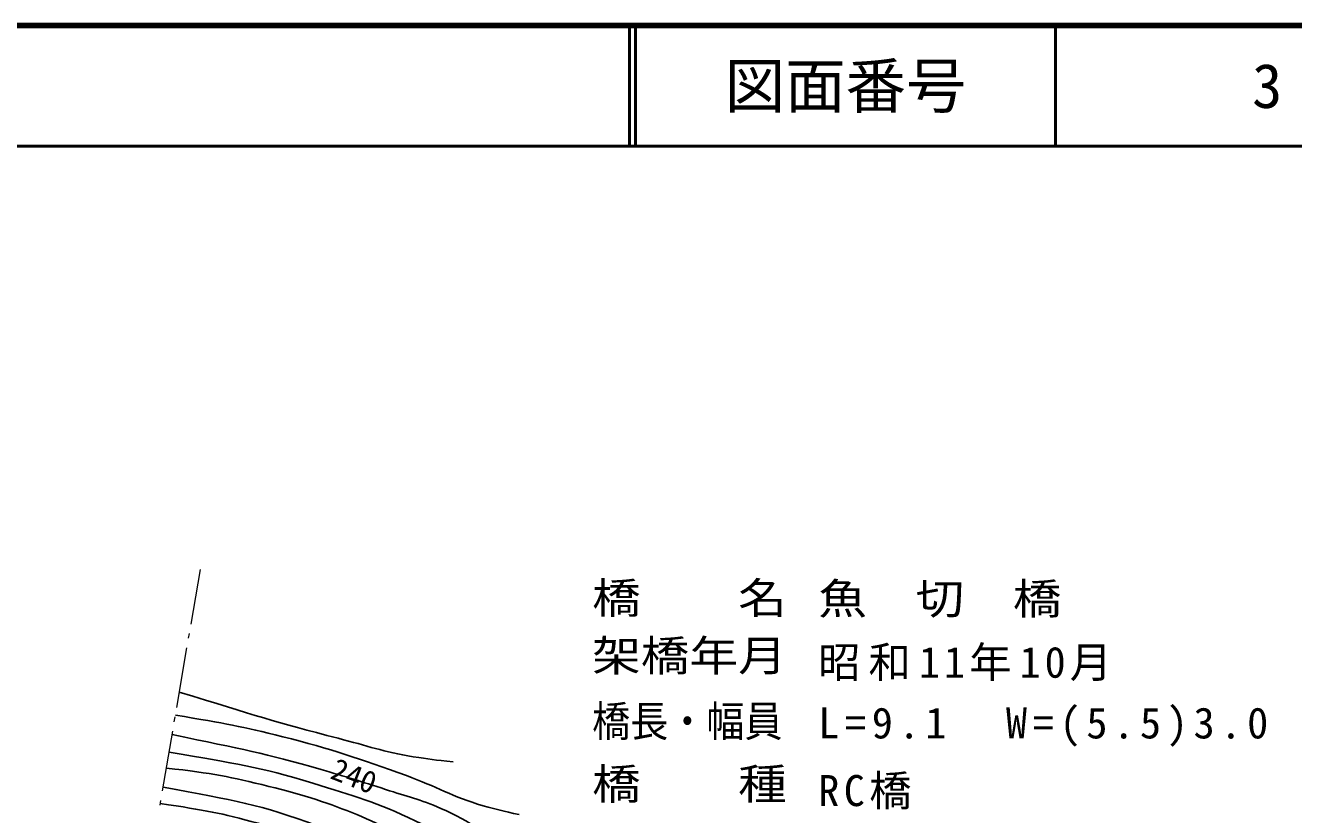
# Model space of a CAD drawing. Units: millimetres, scale not verified. Extents: x 40000 to 680000, y 20000 to 380000.
# Drawn here: x 458773 to 563685, y 314715 to 380000 of the extents above; entities that cross this region are included whole.
import ezdxf
from ezdxf.enums import TextEntityAlignment as Align

# ---------------------------------------------------------------- set-up
doc = ezdxf.new("R2010")
doc.units = ezdxf.units.MM
doc.header["$LTSCALE"] = 1000
for name, color, linetype, lineweight in [('M-BGD', 7, 'Continuous', 25), ('M-BMK-HTXT', 7, 'Continuous', 13), ('M-STR-HTXT', 7, 'Continuous', 13), ('M-TTL', 2, 'Continuous', 140), ('M-TTL-LINE', 7, 'Continuous', 50)]:
    doc.layers.add(name, color=color, linetype=linetype, lineweight=lineweight)
doc.layers.add('M-TTL-TXT', color=7, linetype='Continuous')
doc.styles.add('ＭＳ ゴシック', font='')
doc.styles.get('ＭＳ ゴシック').set_extended_font_data('MS Gothic')

msp = doc.modelspace()

# ---------------------------------------------------------------- linework, layer by layer
at = {"layer": 'M-BGD'}
for points, knots in [([(471499, 324849), (477798, 322926), (479466, 322360), (484645, 321030), (487067, 320408), (488394, 319904), (490862, 319506), (492147, 319299), (492605, 319226), (494167, 319082)], [0, 0, 0, 0, 1, 1, 1, 2, 2, 2, 3, 3, 3, 3]), ([(471189, 322947), (475399, 322246), (476628, 322015), (480057, 321161), (484131, 320146), (486359, 319354), (490311, 317939), (492810, 317044), (494084, 316179), (496639, 315456), (497798, 315129), (498217, 315004), (499632, 314717)], [0, 0, 0, 0, 1, 1, 1, 2, 2, 2, 3, 3, 3, 4, 4, 4, 4]), ([(470913, 321340), (476820, 320092), (478488, 319829), (483235, 318448), (485331, 317839), (486499, 317475), (488573, 316795), (490369, 316207), (491417, 315981), (493149, 315226), (495682, 314123), (496869, 313043), (499333, 311792), (501519, 310683), (502274, 310338), (505012, 309123)], [0, 0, 0, 0, 1, 1, 1, 2, 2, 2, 3, 3, 3, 4, 4, 4, 5, 5, 5, 5]), ([(470663, 319880), (476270, 318920), (478012, 318698), (482557, 317305), (485925, 316271), (487847, 315721), (491030, 314210), (493844, 312874), (495316, 311911), (497965, 310273), (500395, 308772), (501615, 307697), (504122, 306326), (504154, 306309), (504173, 306301), (504207, 306284), (505653, 305565), (506152, 305380), (507977, 304588)], [0, 0, 0, 0, 1, 1, 1, 2, 2, 2, 3, 3, 3, 4, 4, 4, 5, 5, 5, 6, 6, 6, 6]), ([(470439, 318568), (474359, 318127), (475646, 317848), (478913, 317051), (484699, 315639), (487791, 314140), (493064, 311371), (496981, 309313), (498844, 307593), (502469, 305056), (504802, 303423), (505791, 301958), (508400, 300817), (509164, 300484), (509467, 300325), (510392, 300054)], [0, 0, 0, 0, 1, 1, 1, 2, 2, 2, 3, 3, 3, 4, 4, 4, 5, 5, 5, 5]), ([(470169, 316996), (476132, 315865), (478119, 315585), (482937, 313788), (486656, 312400), (488670, 311415), (492174, 309549), (495697, 307672), (497171, 305830), (500435, 303531), (500649, 303380), (500772, 303300), (500986, 303149), (503500, 301366), (504671, 300038), (507256, 298360), (508392, 297623), (509023, 297177), (510267, 296642), (510884, 296376), (511113, 296277), (511874, 296029)], [0, 0, 0, 0, 1, 1, 1, 2, 2, 2, 3, 3, 3, 4, 4, 4, 5, 5, 5, 6, 6, 6, 7, 7, 7, 7]), ([(469935, 315631), (473715, 315079), (474913, 314848), (478022, 314000), (482061, 312900), (484309, 312078), (488021, 310143), (492635, 307737), (494226, 306158), (498698, 302175)], [0, 0, 0, 0, 1, 1, 1, 2, 2, 2, 3, 3, 3, 3])]:
    msp.add_open_spline(points, degree=3, knots=knots, dxfattribs=at)
at = {"layer": 'M-BMK-HTXT'}
for p, q in [((472480, 330483), (473253, 334994)), ((472277, 329300), (472345, 329694)), ((471298, 323583), (472142, 328512)), ((471095, 322401), (471163, 322795)), ((470116, 316684), (470960, 321612)), ((469913, 315501), (469981, 315895))]:
    msp.add_line(p, q, dxfattribs=at)
at = {"layer": 'M-TTL'}
msp.add_line((680000, 380000), (40000, 380000), dxfattribs=at)
at = {"layer": 'M-TTL-LINE'}
for p, q in [((508747, 380000), (508747, 370000)), ((509247, 380000), (509247, 370000)), ((543997, 380000), (543997, 370000)), ((40000, 370000), (680000, 370000))]:
    msp.add_line(p, q, dxfattribs=at)

# ---------------------------------------------------------------- texts
at = {"layer": 'M-BGD', "style": 'ＭＳ ゴシック'}
msp.add_text('240', height=1833, rotation=338.575, dxfattribs=at).set_placement((483688, 317233), align=Align.BOTTOM_LEFT)
at = {"layer": 'M-STR-HTXT', "style": 'ＭＳ ゴシック'}
for s, width, p in [('橋\u3000\u3000名', 1.15, (505657, 330584)), ('魚\u3000切\u3000橋', 1.15, (524358, 330524)), ('架橋年月', 1.15, (505657, 325816)), ('橋長・幅員', 0.9, (505657, 320392)), ('橋\u3000\u3000種', 1.15, (505657, 315201))]:
    msp.add_text(s, height=2566, dxfattribs=dict(at, width=width)).set_placement(p, align=Align.BOTTOM_LEFT)
at = {"layer": 'M-STR-HTXT', "char_height": 2566, "attachment_point": 7, "style": 'ＭＳ ゴシック'}
for s, insert in [('\\T1.19;昭和11年10月', (524358, 325757)), ('\\T1.27;L=9.1\u3000W=(5.5)3.0', (524358, 320333)), ('\\T1.21;RC橋', (524358, 315142))]:
    msp.add_mtext(s, dxfattribs=dict(at, insert=insert))
at = {"layer": 'M-TTL-TXT', "style": 'ＭＳ ゴシック'}
for s, p in [('図面番号', (526622, 375000)), ('3', (561497, 375000))]:
    msp.add_text(s, height=3666, dxfattribs=at).set_placement(p, align=Align.MIDDLE_CENTER)

doc.saveas('drawing.dxf')
